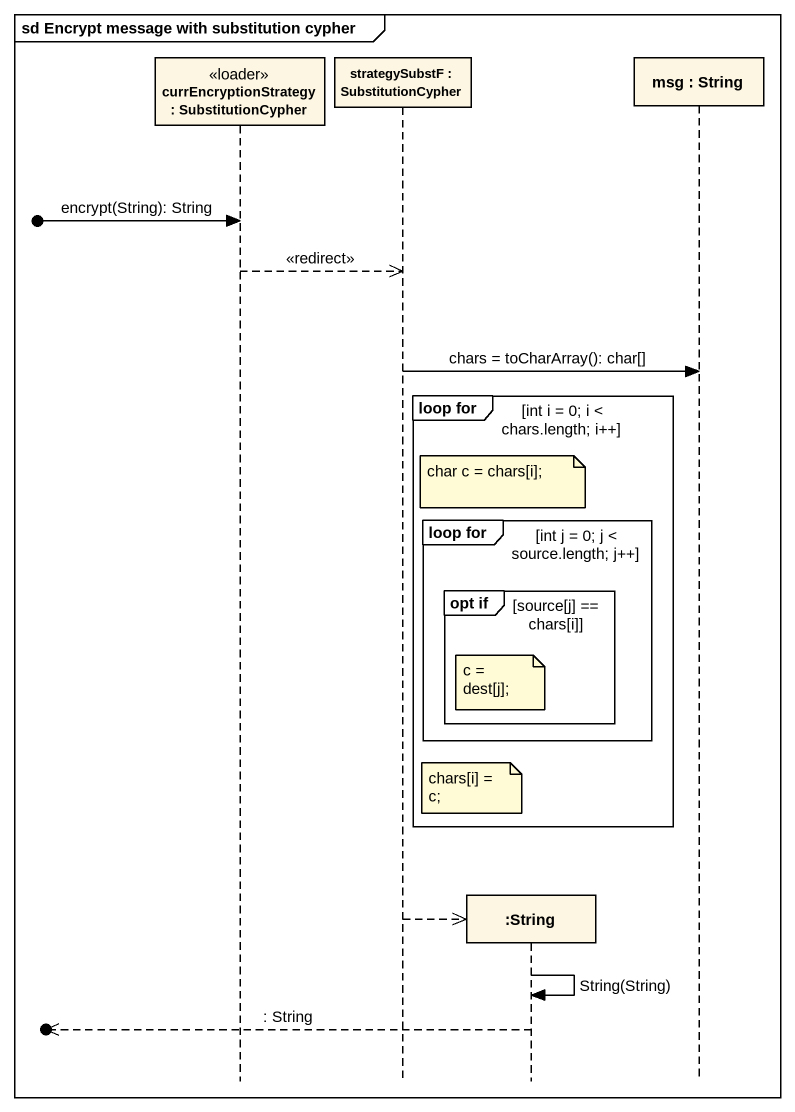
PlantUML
@startuml
mainframe sd Encrypt message with substitution cypher
hide footbox
participant "currEncryptionStrategy : SubstitutionCypher" as currEncryptionStrategy <<loader>>
participant "strategySubstF : SubstitutionCypher" as strategySubstF
participant ":String" as String
participant "msg : String" as msg

[o-> currEncryptionStrategy : encrypt(String): String
currEncryptionStrategy -->> strategySubstF : <<redirect>>
strategySubstF -> msg : chars = toCharArray(): char[]
group loop for [int i = 0; i < chars.length; i++]
  note over String : char c = chars[i];
  group loop for [int j = 0; j < source.length; j++]
    group opt if [source[j] == chars[i]]
      note over String : c = dest[j];
    end
  end
  note left of String : chars[i] = c;
end
strategySubstF -->> String **
String -> String : String(String)
[o<<-- String : : String
@enduml
